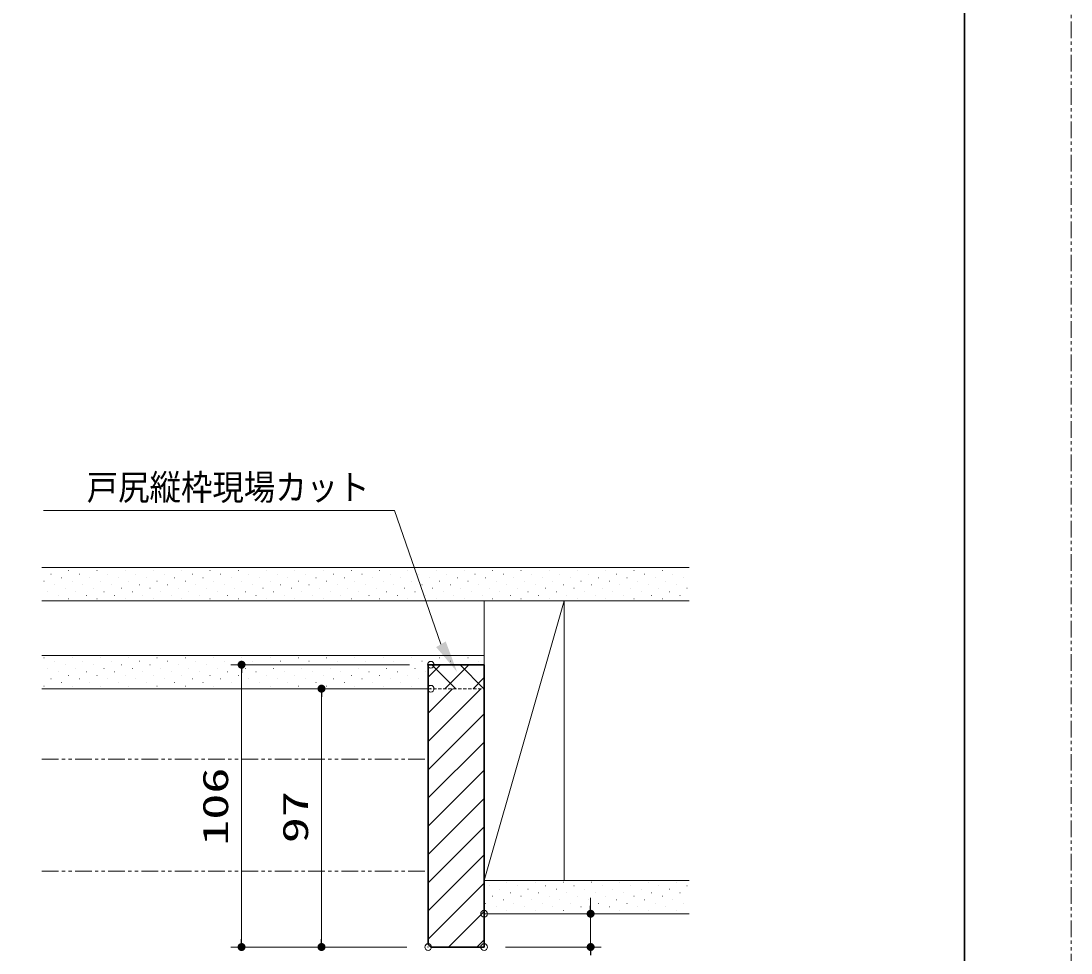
# Model space of a CAD drawing. Units: millimetres, scale not verified. Extents: x -1306 to 1306, y -607 to 607.
# Drawn here: x -7 to 387, y -350 to 0 of the extents above; entities that cross this region are included whole.
import ezdxf
from ezdxf.enums import TextEntityAlignment as Align

# ---------------------------------------------------------------- set-up
doc = ezdxf.new("R2010")
doc.units = ezdxf.units.MM
doc.header["$LTSCALE"] = 5
doc.header["$PDMODE"] = 32
doc.header["$PDSIZE"] = 2.5
doc.linetypes.add('USER1', pattern=[2.5, 1.25, -0.25, 0.25, -0.25, 0.25, -0.25])
doc.linetypes.add('USER2', pattern=[0.375, 0.25, -0.125])
for name, color, linetype, lineweight in [('0-1_線(黄)', 2, 'Continuous', 15), ('0-3_陰線', 4, 'USER1', 9), ('0-8_二点鎖線', 4, 'USER1', 9), ('0-B_点線(水)', 6, 'USER2', 9), ('0-D_線(白)', 7, 'Continuous', 30), ('1-1_寸法線', 3, 'Continuous', 13), ('1-2_ハッチング', 6, 'Continuous', 9), ('1-4_DEFPOINTS', 7, 'Continuous', 5), ('1-5_0', 3, 'Continuous', 25), ('1-7_図面枠', 7, 'Continuous', 35)]:
    doc.layers.add(name, color=color, linetype=linetype, lineweight=lineweight)
doc.styles.add('ＭＳ ゴシック', font='')
doc.styles.get('ＭＳ ゴシック').set_extended_font_data('MS Gothic')

# ---------------------------------------------------------------- blocks, each defined once
blk = doc.blocks.new('_DOT')
at = {"layer": '1-5_0'}
blk.add_line((-2.5, 0), (-5, 0), dxfattribs=at)
for points in [[(0, 0), (-2.5, 0), (-2.48, 0.313)], [(0, 0), (-2.48, -0.313), (-2.5, 0)], [(0, 0), (-2.48, 0.313), (-2.421, 0.622)], [(0, 0), (-2.421, -0.622), (-2.48, -0.313)], [(0, 0), (-2.421, 0.622), (-2.324, 0.92)], [(0, 0), (-2.324, -0.92), (-2.421, -0.622)], [(0, 0), (-2.324, 0.92), (-2.191, 1.204)], [(0, 0), (-2.191, -1.204), (-2.324, -0.92)], [(0, 0), (-2.191, 1.204), (-2.023, 1.469)], [(0, 0), (-2.023, -1.469), (-2.191, -1.204)], [(0, 0), (-2.023, 1.469), (-1.822, 1.711)], [(0, 0), (-1.822, -1.711), (-2.023, -1.469)], [(0, 0), (-1.822, 1.711), (-1.594, 1.926)], [(0, 0), (-1.594, -1.926), (-1.822, -1.711)], [(0, 0), (-1.594, 1.926), (-1.34, 2.111)], [(0, 0), (-1.34, -2.111), (-1.594, -1.926)], [(0, 0), (-1.34, 2.111), (-1.064, 2.262)], [(0, 0), (-1.064, -2.262), (-1.34, -2.111)], [(0, 0), (-1.064, 2.262), (-0.773, 2.378)], [(0, 0), (-0.773, -2.378), (-1.064, -2.262)], [(0, 0), (-0.773, 2.378), (-0.468, 2.456)], [(0, 0), (-0.468, -2.456), (-0.773, -2.378)], [(0, 0), (-0.468, 2.456), (-0.157, 2.495)], [(0, 0), (-0.157, -2.495), (-0.468, -2.456)], [(0, 0), (-0.157, 2.495), (0.157, 2.495)], [(0, 0), (0.157, -2.495), (-0.157, -2.495)], [(0, 0), (0.157, 2.495), (0.468, 2.456)], [(0, 0), (0.468, 2.456), (0.773, 2.378)], [(0, 0), (0.773, 2.378), (1.064, 2.262)], [(0, 0), (1.064, 2.262), (1.34, 2.111)], [(0, 0), (1.34, 2.111), (1.594, 1.926)], [(0, 0), (1.594, 1.926), (1.822, 1.711)], [(0, 0), (1.822, 1.711), (2.023, 1.469)], [(0, 0), (2.023, 1.469), (2.191, 1.204)], [(0, 0), (2.191, 1.204), (2.324, 0.92)], [(0, 0), (2.324, 0.92), (2.421, 0.622)], [(0, 0), (2.421, 0.622), (2.48, 0.313)], [(0, 0), (2.48, 0.313), (2.5, 0)], [(0, 0), (0.468, -2.456), (0.157, -2.495)], [(0, 0), (0.773, -2.378), (0.468, -2.456)], [(0, 0), (1.064, -2.262), (0.773, -2.378)], [(0, 0), (1.34, -2.111), (1.064, -2.262)], [(0, 0), (1.594, -1.926), (1.34, -2.111)], [(0, 0), (1.822, -1.711), (1.594, -1.926)], [(0, 0), (2.023, -1.469), (1.822, -1.711)], [(0, 0), (2.191, -1.204), (2.023, -1.469)], [(0, 0), (2.324, -0.92), (2.191, -1.204)], [(0, 0), (2.421, -0.622), (2.324, -0.92)], [(0, 0), (2.48, -0.313), (2.421, -0.622)], [(0, 0), (2.5, 0), (2.48, -0.313)]]:
    blk.add_solid(points, dxfattribs=at)

msp = doc.modelspace()

# ---------------------------------------------------------------- linework, layer by layer
at = {"layer": '0-1_線(黄)'}
for p, q in [((0.779, -205.221), (243.784, -205.221)), ((0.779, -217.721), (243.784, -217.721)), ((196.781, -217.721), (166.781, -322.721)), ((166.781, -241.721), (166.781, -217.721)), ((196.781, -217.721), (196.781, -322.721)), ((0.779, -238.221), (166.781, -238.221)), ((0.779, -250.721), (145.781, -250.721)), ((166.781, -322.721), (243.784, -322.721)), ((166.781, -335.221), (243.784, -335.221))]:
    msp.add_line(p, q, dxfattribs=at)
at = {"layer": '0-3_陰線'}
msp.add_line((387.036, -594), (387.036, 594), dxfattribs=at)
at = {"layer": '0-8_二点鎖線'}
for p, q in [((0.779, -277.221), (145.781, -277.221)), ((0.779, -319.221), (145.781, -319.221))]:
    msp.add_line(p, q, dxfattribs=at)
at = {"layer": '0-B_点線(水)', "color": 4}
msp.add_line((145.781, -250.721), (166.781, -250.721), dxfattribs=at)
at = {"layer": '0-D_線(白)'}
for p, q in [((145.781, -346.721), (145.781, -241.721)), ((145.781, -241.721), (166.781, -241.721)), ((166.781, -347.721), (166.781, -241.721)), ((146.781, -347.721), (145.781, -346.721)), ((166.781, -347.721), (146.781, -347.721))]:
    msp.add_line(p, q, dxfattribs=at)
at = {"layer": '1-1_寸法線'}
for p, q in [((138.781, -241.721), (71.781, -241.721)), ((75.781, -344.721), (75.781, -244.721)), ((138.781, -250.721), (101.781, -250.721)), ((105.781, -344.721), (105.781, -253.721)), ((206.781, -332.221), (206.781, -329.221)), ((174.781, -335.221), (210.781, -335.221)), ((206.781, -335.221), (206.781, -347.721)), ((137.781, -347.721), (71.781, -347.721)), ((137.781, -347.721), (101.781, -347.721)), ((174.781, -347.721), (210.781, -347.721))]:
    msp.add_line(p, q, dxfattribs=at)
msp.add_lwpolyline([(1.413, -183.789), (133.142, -183.789), (150.594, -234.042)], dxfattribs=at)
msp.add_solid([(156.661, -244.395), (148.796, -235.095), (152.391, -232.988)], dxfattribs=at)
at = {"layer": '1-2_ハッチング'}
for p, q in [((4.262, -207.715), (4.312, -207.715)), ((10.891, -206.389), (10.941, -206.389)), ((14.869, -207.715), (14.919, -207.715)), ((21.498, -206.389), (21.548, -206.389)), ((25.475, -207.715), (25.525, -207.715)), ((32.104, -206.389), (32.154, -206.389)), ((36.082, -207.715), (36.132, -207.715)), ((42.711, -206.389), (42.761, -206.389)), ((46.688, -207.715), (46.738, -207.715)), ((53.318, -206.389), (53.368, -206.389)), ((57.295, -207.715), (57.345, -207.715)), ((63.924, -206.389), (63.974, -206.389)), ((67.902, -207.715), (67.952, -207.715)), ((74.531, -206.389), (74.581, -206.389)), ((78.508, -207.715), (78.558, -207.715)), ((85.137, -206.389), (85.187, -206.389)), ((89.115, -207.715), (89.165, -207.715)), ((95.744, -206.389), (95.794, -206.389)), ((99.721, -207.715), (99.771, -207.715)), ((106.351, -206.389), (106.401, -206.389)), ((110.328, -207.715), (110.378, -207.715)), ((116.957, -206.389), (117.007, -206.389)), ((120.935, -207.715), (120.985, -207.715)), ((127.564, -206.389), (127.614, -206.389)), ((131.541, -207.715), (131.591, -207.715)), ((138.17, -206.389), (138.22, -206.389)), ((142.148, -207.715), (142.198, -207.715)), ((148.777, -206.389), (148.827, -206.389)), ((152.754, -207.715), (152.804, -207.715)), ((159.384, -206.389), (159.434, -206.389)), ((163.361, -207.715), (163.411, -207.715)), ((169.99, -206.389), (170.04, -206.389)), ((173.968, -207.715), (174.018, -207.715)), ((180.597, -206.389), (180.647, -206.389)), ((184.574, -207.715), (184.624, -207.715)), ((191.203, -206.389), (191.253, -206.389)), ((195.181, -207.715), (195.231, -207.715)), ((201.81, -206.389), (201.86, -206.389)), ((205.787, -207.715), (205.837, -207.715)), ((212.417, -206.389), (212.467, -206.389)), ((216.394, -207.715), (216.444, -207.715)), ((223.023, -206.389), (223.073, -206.389)), ((227.001, -207.715), (227.051, -207.715)), ((233.63, -206.389), (233.68, -206.389)), ((237.607, -207.715), (237.657, -207.715)), ((1.61, -210.367), (1.66, -210.367)), ((5.588, -211.692), (5.638, -211.692)), ((8.239, -209.041), (8.289, -209.041)), ((12.217, -210.367), (12.267, -210.367)), ((16.194, -211.692), (16.244, -211.692)), ((18.846, -209.041), (18.896, -209.041)), ((22.824, -210.367), (22.874, -210.367)), ((26.801, -211.692), (26.851, -211.692)), ((29.453, -209.041), (29.503, -209.041)), ((33.43, -210.367), (33.48, -210.367)), ((37.408, -211.692), (37.458, -211.692)), ((40.059, -209.041), (40.109, -209.041)), ((44.037, -210.367), (44.087, -210.367)), ((48.014, -211.692), (48.064, -211.692)), ((50.666, -209.041), (50.716, -209.041)), ((54.643, -210.367), (54.693, -210.367)), ((58.621, -211.692), (58.671, -211.692)), ((61.272, -209.041), (61.322, -209.041)), ((65.25, -210.367), (65.3, -210.367)), ((69.227, -211.692), (69.277, -211.692)), ((71.879, -209.041), (71.929, -209.041)), ((75.857, -210.367), (75.907, -210.367)), ((79.834, -211.692), (79.884, -211.692)), ((82.486, -209.041), (82.536, -209.041)), ((86.463, -210.367), (86.513, -210.367)), ((90.441, -211.692), (90.491, -211.692)), ((93.092, -209.041), (93.142, -209.041)), ((97.07, -210.367), (97.12, -210.367)), ((101.047, -211.692), (101.097, -211.692)), ((103.699, -209.041), (103.749, -209.041)), ((107.676, -210.367), (107.726, -210.367)), ((111.654, -211.692), (111.704, -211.692)), ((114.305, -209.041), (114.355, -209.041)), ((118.283, -210.367), (118.333, -210.367)), ((122.26, -211.692), (122.31, -211.692)), ((124.912, -209.041), (124.962, -209.041)), ((128.89, -210.367), (128.94, -210.367)), ((132.867, -211.692), (132.917, -211.692)), ((135.519, -209.041), (135.569, -209.041)), ((139.496, -210.367), (139.546, -210.367)), ((143.474, -211.692), (143.524, -211.692)), ((146.125, -209.041), (146.175, -209.041)), ((150.103, -210.367), (150.153, -210.367)), ((154.08, -211.692), (154.13, -211.692)), ((156.732, -209.041), (156.782, -209.041)), ((160.709, -210.367), (160.759, -210.367)), ((164.687, -211.692), (164.737, -211.692)), ((167.338, -209.041), (167.388, -209.041)), ((171.316, -210.367), (171.366, -210.367)), ((175.293, -211.692), (175.343, -211.692)), ((177.945, -209.041), (177.995, -209.041)), ((181.923, -210.367), (181.973, -210.367)), ((185.9, -211.692), (185.95, -211.692)), ((188.552, -209.041), (188.602, -209.041)), ((192.529, -210.367), (192.579, -210.367)), ((196.507, -211.692), (196.557, -211.692)), ((199.158, -209.041), (199.208, -209.041)), ((203.136, -210.367), (203.186, -210.367)), ((207.113, -211.692), (207.163, -211.692)), ((209.765, -209.041), (209.815, -209.041)), ((213.742, -210.367), (213.792, -210.367)), ((217.72, -211.692), (217.77, -211.692)), ((220.371, -209.041), (220.421, -209.041)), ((224.349, -210.367), (224.399, -210.367)), ((228.326, -211.692), (228.376, -211.692)), ((230.978, -209.041), (231.028, -209.041)), ((234.956, -210.367), (235.006, -210.367)), ((238.933, -211.692), (238.983, -211.692)), ((241.585, -209.041), (241.635, -209.041)), ((2.936, -214.344), (2.986, -214.344)), ((6.914, -215.67), (6.964, -215.67)), ((9.565, -213.018), (9.615, -213.018)), ((13.543, -214.344), (13.593, -214.344)), ((17.52, -215.67), (17.57, -215.67)), ((20.172, -213.018), (20.222, -213.018)), ((24.149, -214.344), (24.199, -214.344)), ((28.127, -215.67), (28.177, -215.67)), ((30.778, -213.018), (30.828, -213.018)), ((34.756, -214.344), (34.806, -214.344)), ((38.733, -215.67), (38.783, -215.67)), ((41.385, -213.018), (41.435, -213.018)), ((45.363, -214.344), (45.413, -214.344)), ((49.34, -215.67), (49.39, -215.67)), ((51.992, -213.018), (52.042, -213.018)), ((55.969, -214.344), (56.019, -214.344)), ((59.947, -215.67), (59.997, -215.67)), ((62.598, -213.018), (62.648, -213.018)), ((66.576, -214.344), (66.626, -214.344)), ((70.553, -215.67), (70.603, -215.67)), ((73.205, -213.018), (73.255, -213.018)), ((77.182, -214.344), (77.232, -214.344)), ((81.16, -215.67), (81.21, -215.67)), ((83.811, -213.018), (83.861, -213.018)), ((87.789, -214.344), (87.839, -214.344)), ((91.766, -215.67), (91.816, -215.67)), ((94.418, -213.018), (94.468, -213.018)), ((98.396, -214.344), (98.446, -214.344)), ((102.373, -215.67), (102.423, -215.67)), ((105.025, -213.018), (105.075, -213.018)), ((109.002, -214.344), (109.052, -214.344)), ((112.98, -215.67), (113.03, -215.67)), ((115.631, -213.018), (115.681, -213.018)), ((119.609, -214.344), (119.659, -214.344)), ((123.586, -215.67), (123.636, -215.67)), ((126.238, -213.018), (126.288, -213.018)), ((130.215, -214.344), (130.265, -214.344)), ((134.193, -215.67), (134.243, -215.67)), ((136.844, -213.018), (136.894, -213.018)), ((140.822, -214.344), (140.872, -214.344)), ((144.799, -215.67), (144.849, -215.67)), ((147.451, -213.018), (147.501, -213.018)), ((151.429, -214.344), (151.479, -214.344)), ((155.406, -215.67), (155.456, -215.67)), ((158.058, -213.018), (158.108, -213.018)), ((162.035, -214.344), (162.085, -214.344)), ((166.013, -215.67), (166.063, -215.67)), ((168.664, -213.018), (168.714, -213.018)), ((172.642, -214.344), (172.692, -214.344)), ((176.619, -215.67), (176.669, -215.67)), ((179.271, -213.018), (179.321, -213.018)), ((183.248, -214.344), (183.298, -214.344)), ((187.226, -215.67), (187.276, -215.67)), ((189.877, -213.018), (189.927, -213.018)), ((193.855, -214.344), (193.905, -214.344)), ((197.832, -215.67), (197.882, -215.67)), ((200.484, -213.018), (200.534, -213.018)), ((204.462, -214.344), (204.512, -214.344)), ((208.439, -215.67), (208.489, -215.67)), ((211.091, -213.018), (211.141, -213.018)), ((215.068, -214.344), (215.118, -214.344)), ((219.046, -215.67), (219.096, -215.67)), ((221.697, -213.018), (221.747, -213.018)), ((225.675, -214.344), (225.725, -214.344)), ((229.652, -215.67), (229.702, -215.67)), ((232.304, -213.018), (232.354, -213.018)), ((236.281, -214.344), (236.331, -214.344)), ((240.259, -215.67), (240.309, -215.67)), ((242.911, -213.018), (242.961, -213.018)), ((10.891, -216.996), (10.941, -216.996)), ((21.498, -216.996), (21.548, -216.996)), ((32.104, -216.996), (32.154, -216.996)), ((42.711, -216.996), (42.761, -216.996)), ((53.318, -216.996), (53.368, -216.996)), ((63.924, -216.996), (63.974, -216.996)), ((74.531, -216.996), (74.581, -216.996)), ((85.137, -216.996), (85.187, -216.996)), ((95.744, -216.996), (95.794, -216.996)), ((106.351, -216.996), (106.401, -216.996)), ((116.957, -216.996), (117.007, -216.996)), ((127.564, -216.996), (127.614, -216.996)), ((138.17, -216.996), (138.22, -216.996)), ((148.777, -216.996), (148.827, -216.996)), ((159.384, -216.996), (159.434, -216.996)), ((169.99, -216.996), (170.04, -216.996)), ((180.597, -216.996), (180.647, -216.996)), ((191.203, -216.996), (191.253, -216.996)), ((201.81, -216.996), (201.86, -216.996)), ((212.417, -216.996), (212.467, -216.996)), ((223.023, -216.996), (223.073, -216.996)), ((233.63, -216.996), (233.68, -216.996)), ((1.61, -239.113), (1.66, -239.113)), ((12.217, -239.113), (12.267, -239.113)), ((22.824, -239.113), (22.874, -239.113)), ((33.43, -239.113), (33.48, -239.113)), ((44.037, -239.113), (44.087, -239.113)), ((54.643, -239.113), (54.693, -239.113)), ((65.25, -239.113), (65.3, -239.113)), ((75.857, -239.113), (75.907, -239.113)), ((86.463, -239.113), (86.513, -239.113)), ((97.07, -239.113), (97.12, -239.113)), ((107.676, -239.113), (107.726, -239.113)), ((118.283, -239.113), (118.333, -239.113)), ((128.89, -239.113), (128.94, -239.113)), ((139.496, -239.113), (139.546, -239.113)), ((150.103, -239.113), (150.153, -239.113)), ((160.709, -239.113), (160.759, -239.113)), ((2.936, -243.09), (2.986, -243.09)), ((5.588, -240.439), (5.638, -240.439)), ((9.565, -241.764), (9.615, -241.764)), ((13.543, -243.09), (13.593, -243.09)), ((16.194, -240.439), (16.244, -240.439)), ((20.172, -241.764), (20.222, -241.764)), ((24.149, -243.09), (24.199, -243.09)), ((26.801, -240.439), (26.851, -240.439)), ((30.778, -241.764), (30.828, -241.764)), ((34.756, -243.09), (34.806, -243.09)), ((37.408, -240.439), (37.458, -240.439)), ((41.385, -241.764), (41.435, -241.764)), ((45.363, -243.09), (45.413, -243.09)), ((48.014, -240.439), (48.064, -240.439)), ((51.992, -241.764), (52.042, -241.764)), ((55.969, -243.09), (56.019, -243.09)), ((58.621, -240.439), (58.671, -240.439)), ((62.598, -241.764), (62.648, -241.764)), ((66.576, -243.09), (66.626, -243.09)), ((69.227, -240.439), (69.277, -240.439)), ((73.205, -241.764), (73.255, -241.764)), ((77.182, -243.09), (77.232, -243.09)), ((79.834, -240.439), (79.884, -240.439)), ((83.811, -241.764), (83.861, -241.764)), ((87.789, -243.09), (87.839, -243.09)), ((90.441, -240.439), (90.491, -240.439)), ((94.418, -241.764), (94.468, -241.764)), ((98.396, -243.09), (98.446, -243.09)), ((101.047, -240.439), (101.097, -240.439)), ((105.025, -241.764), (105.075, -241.764)), ((109.002, -243.09), (109.052, -243.09)), ((111.654, -240.439), (111.704, -240.439)), ((115.631, -241.764), (115.681, -241.764)), ((119.609, -243.09), (119.659, -243.09)), ((122.26, -240.439), (122.31, -240.439)), ((126.238, -241.764), (126.288, -241.764)), ((130.215, -243.09), (130.265, -243.09)), ((132.867, -240.439), (132.917, -240.439)), ((136.844, -241.764), (136.894, -241.764)), ((140.822, -243.09), (140.872, -243.09)), ((143.474, -240.439), (143.524, -240.439)), ((145.781, -246.359), (150.42, -241.721)), ((156.147, -250.721), (147.147, -241.721)), ((152.026, -250.721), (161.026, -241.721)), ((154.08, -240.439), (154.13, -240.439)), ((166.754, -250.721), (157.754, -241.721)), ((164.687, -240.439), (164.737, -240.439)), ((4.262, -247.068), (4.312, -247.068)), ((6.914, -244.416), (6.964, -244.416)), ((10.891, -245.742), (10.941, -245.742)), ((14.869, -247.068), (14.919, -247.068)), ((17.52, -244.416), (17.57, -244.416)), ((21.498, -245.742), (21.548, -245.742)), ((25.475, -247.068), (25.525, -247.068)), ((28.127, -244.416), (28.177, -244.416)), ((32.104, -245.742), (32.154, -245.742)), ((36.082, -247.068), (36.132, -247.068)), ((38.733, -244.416), (38.783, -244.416)), ((42.711, -245.742), (42.761, -245.742)), ((46.688, -247.068), (46.738, -247.068)), ((49.34, -244.416), (49.39, -244.416)), ((53.318, -245.742), (53.368, -245.742)), ((57.295, -247.068), (57.345, -247.068)), ((59.947, -244.416), (59.997, -244.416)), ((63.924, -245.742), (63.974, -245.742)), ((67.902, -247.068), (67.952, -247.068)), ((70.553, -244.416), (70.603, -244.416)), ((74.531, -245.742), (74.581, -245.742)), ((78.508, -247.068), (78.558, -247.068)), ((81.16, -244.416), (81.21, -244.416)), ((85.137, -245.742), (85.187, -245.742)), ((89.115, -247.068), (89.165, -247.068)), ((91.766, -244.416), (91.816, -244.416)), ((95.744, -245.742), (95.794, -245.742)), ((99.721, -247.068), (99.771, -247.068)), ((102.373, -244.416), (102.423, -244.416)), ((106.351, -245.742), (106.401, -245.742)), ((110.328, -247.068), (110.378, -247.068)), ((112.98, -244.416), (113.03, -244.416)), ((116.957, -245.742), (117.007, -245.742)), ((120.935, -247.068), (120.985, -247.068)), ((123.586, -244.416), (123.636, -244.416)), ((127.564, -245.742), (127.614, -245.742)), ((131.541, -247.068), (131.591, -247.068)), ((134.193, -244.416), (134.243, -244.416)), ((138.17, -245.742), (138.22, -245.742)), ((142.148, -247.068), (142.198, -247.068)), ((144.799, -244.416), (144.849, -244.416)), ((162.633, -250.721), (166.781, -246.573)), ((1.61, -249.719), (1.66, -249.719)), ((8.239, -248.394), (8.289, -248.394)), ((12.217, -249.719), (12.267, -249.719)), ((18.846, -248.394), (18.896, -248.394)), ((22.824, -249.719), (22.874, -249.719)), ((29.453, -248.394), (29.503, -248.394)), ((33.43, -249.719), (33.48, -249.719)), ((40.059, -248.394), (40.109, -248.394)), ((44.037, -249.719), (44.087, -249.719)), ((50.666, -248.394), (50.716, -248.394)), ((54.643, -249.719), (54.693, -249.719)), ((61.272, -248.394), (61.322, -248.394)), ((65.25, -249.719), (65.3, -249.719)), ((71.879, -248.394), (71.929, -248.394)), ((75.857, -249.719), (75.907, -249.719)), ((82.486, -248.394), (82.536, -248.394)), ((86.463, -249.719), (86.513, -249.719)), ((93.092, -248.394), (93.142, -248.394)), ((97.07, -249.719), (97.12, -249.719)), ((103.699, -248.394), (103.749, -248.394)), ((107.676, -249.719), (107.726, -249.719)), ((114.305, -248.394), (114.355, -248.394)), ((118.283, -249.719), (118.333, -249.719)), ((124.912, -248.394), (124.962, -248.394)), ((128.89, -249.719), (128.94, -249.719)), ((135.519, -248.394), (135.569, -248.394)), ((139.496, -249.719), (139.546, -249.719)), ((145.781, -259.918), (154.978, -250.721)), ((145.781, -270.525), (165.585, -250.721)), ((145.781, -281.132), (166.781, -260.132)), ((145.781, -291.738), (166.781, -270.738)), ((145.781, -302.345), (166.781, -281.345)), ((145.781, -312.951), (166.781, -291.951)), ((145.781, -323.558), (166.781, -302.558)), ((145.781, -334.165), (166.781, -313.165)), ((145.781, -344.771), (166.781, -323.771)), ((168.664, -324.691), (168.714, -324.691)), ((172.642, -326.017), (172.692, -326.017)), ((175.293, -323.365), (175.343, -323.365)), ((179.271, -324.691), (179.321, -324.691)), ((183.248, -326.017), (183.298, -326.017)), ((185.9, -323.365), (185.95, -323.365)), ((189.877, -324.691), (189.927, -324.691)), ((193.855, -326.017), (193.905, -326.017)), ((196.507, -323.365), (196.557, -323.365)), ((200.484, -324.691), (200.534, -324.691)), ((204.462, -326.017), (204.512, -326.017)), ((207.113, -323.365), (207.163, -323.365)), ((211.091, -324.691), (211.141, -324.691)), ((215.068, -326.017), (215.118, -326.017)), ((217.72, -323.365), (217.77, -323.365)), ((221.697, -324.691), (221.747, -324.691)), ((225.675, -326.017), (225.725, -326.017)), ((228.326, -323.365), (228.376, -323.365)), ((232.304, -324.691), (232.354, -324.691)), ((236.281, -326.017), (236.331, -326.017)), ((238.933, -323.365), (238.983, -323.365)), ((242.911, -324.691), (242.961, -324.691)), ((169.99, -328.668), (170.04, -328.668)), ((173.968, -329.994), (174.018, -329.994)), ((176.619, -327.342), (176.669, -327.342)), ((180.597, -328.668), (180.647, -328.668)), ((184.574, -329.994), (184.624, -329.994)), ((187.226, -327.342), (187.276, -327.342)), ((191.203, -328.668), (191.253, -328.668)), ((195.181, -329.994), (195.231, -329.994)), ((197.832, -327.342), (197.882, -327.342)), ((201.81, -328.668), (201.86, -328.668)), ((205.787, -329.994), (205.837, -329.994)), ((208.439, -327.342), (208.489, -327.342)), ((212.417, -328.668), (212.467, -328.668)), ((216.394, -329.994), (216.444, -329.994)), ((219.046, -327.342), (219.096, -327.342)), ((223.023, -328.668), (223.073, -328.668)), ((227.001, -329.994), (227.051, -329.994)), ((229.652, -327.342), (229.702, -327.342)), ((233.63, -328.668), (233.68, -328.668)), ((237.607, -329.994), (237.657, -329.994)), ((240.259, -327.342), (240.309, -327.342)), ((153.438, -347.721), (166.781, -334.378)), ((167.338, -331.32), (167.388, -331.32)), ((171.316, -332.646), (171.366, -332.646)), ((175.293, -333.972), (175.343, -333.972)), ((177.945, -331.32), (177.995, -331.32)), ((181.923, -332.646), (181.973, -332.646)), ((185.9, -333.972), (185.95, -333.972)), ((188.552, -331.32), (188.602, -331.32)), ((192.529, -332.646), (192.579, -332.646)), ((196.507, -333.972), (196.557, -333.972)), ((199.158, -331.32), (199.208, -331.32)), ((203.136, -332.646), (203.186, -332.646)), ((207.113, -333.972), (207.163, -333.972)), ((209.765, -331.32), (209.815, -331.32)), ((213.742, -332.646), (213.792, -332.646)), ((217.72, -333.972), (217.77, -333.972)), ((220.371, -331.32), (220.421, -331.32)), ((224.349, -332.646), (224.399, -332.646)), ((228.326, -333.972), (228.376, -333.972)), ((230.978, -331.32), (231.028, -331.32)), ((234.956, -332.646), (235.006, -332.646)), ((238.933, -333.972), (238.983, -333.972)), ((241.585, -331.32), (241.635, -331.32)), ((164.044, -347.721), (166.781, -344.984))]:
    msp.add_line(p, q, dxfattribs=at)
at = {"layer": '1-4_DEFPOINTS'}
for p in [(75.781, -241.721), (146.781, -241.721), (105.781, -250.721), (146.781, -250.721), (166.781, -335.221), (145.781, -347.721), (145.781, -347.721), (166.781, -347.721), (166.781, -347.721), (206.781, -347.721)]:
    msp.add_point(p, dxfattribs=at)
at = {"layer": '1-7_図面枠'}
msp.add_lwpolyline([(-1252.964, -554), (347.036, -554), (347.036, 554), (-1252.964, 554)], close=True, dxfattribs=at)

# ---------------------------------------------------------------- block references
at = {"layer": '1-1_寸法線', "xscale": 0.6, "yscale": 0.6}
for p, rotation in [((75.781, -241.721), 90), ((105.781, -250.721), 90), ((206.781, -335.221), 270), ((75.781, -347.721), 270), ((105.781, -347.721), 270), ((206.781, -347.721), 90)]:
    msp.add_blockref('_DOT', p, dxfattribs=dict(at, rotation=rotation))

# ---------------------------------------------------------------- texts
at = {"layer": '1-1_寸法線', "style": 'ＭＳ ゴシック', "width": 0.9}
msp.add_text('戸尻縦枠現場カット', height=9.604, dxfattribs=at).set_placement((17.671, -182.767), align=Align.BOTTOM_LEFT)
at = {"layer": '1-1_寸法線', "style": 'ＭＳ ゴシック', "width": 1.5}
for s, p in [('106', (73.631, -309.721)), ('97', (103.631, -308.744))]:
    msp.add_text(s, height=9.604, rotation=90, dxfattribs=at).set_placement(p, align=Align.BOTTOM_LEFT)

doc.saveas('drawing.dxf')
